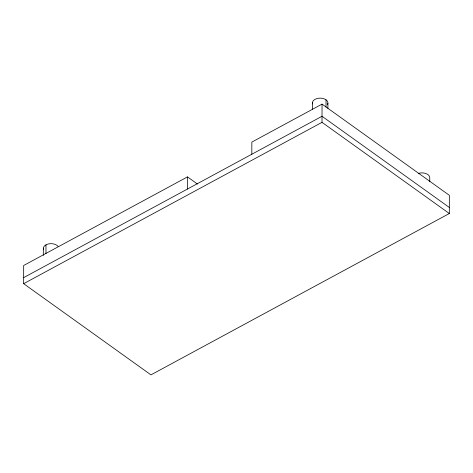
<?xml version="1.0" encoding="UTF-8"?>
<svg xmlns="http://www.w3.org/2000/svg" width="473" height="473" viewBox="0 0 473 473"><rect width="100%" height="100%" fill="white"/><g stroke="black" fill="none" stroke-linecap="round" stroke-linejoin="round"><path stroke-width="0.71" d="M251.819 154.233L251.843 142.089L322.042 104.125L449.35 195.308L449.32 213.518L150.958 374.87L23.65 283.688L23.68 265.477L187.485 176.896L197.478 184.05M43.321 255.42L43.333 248.136M45.964 253.569L45.976 244.831M187.468 189.034L187.485 176.896M312.428 109.157L312.44 102.606M449.32 213.518L322.012 122.336L322.042 104.125M326.015 107.064L326.027 99.779M327.907 108.388L327.919 103.285M429.756 181.602L429.762 178.037A7.757 4.831 0.1 0 0 418.617 173.349M23.662 277.621L322.024 116.269L449.326 207.452M23.65 283.688L322.012 122.336M43.457 249.395A7.757 4.831 0.1 0 1 48.607 243.897A7.757 4.831 0.1 0 1 58.037 246.368M312.564 103.859A7.757 4.831 0.1 0 1 320.718 98.13A7.757 4.831 0.1 0 1 327.517 104.521"/></g></svg>
